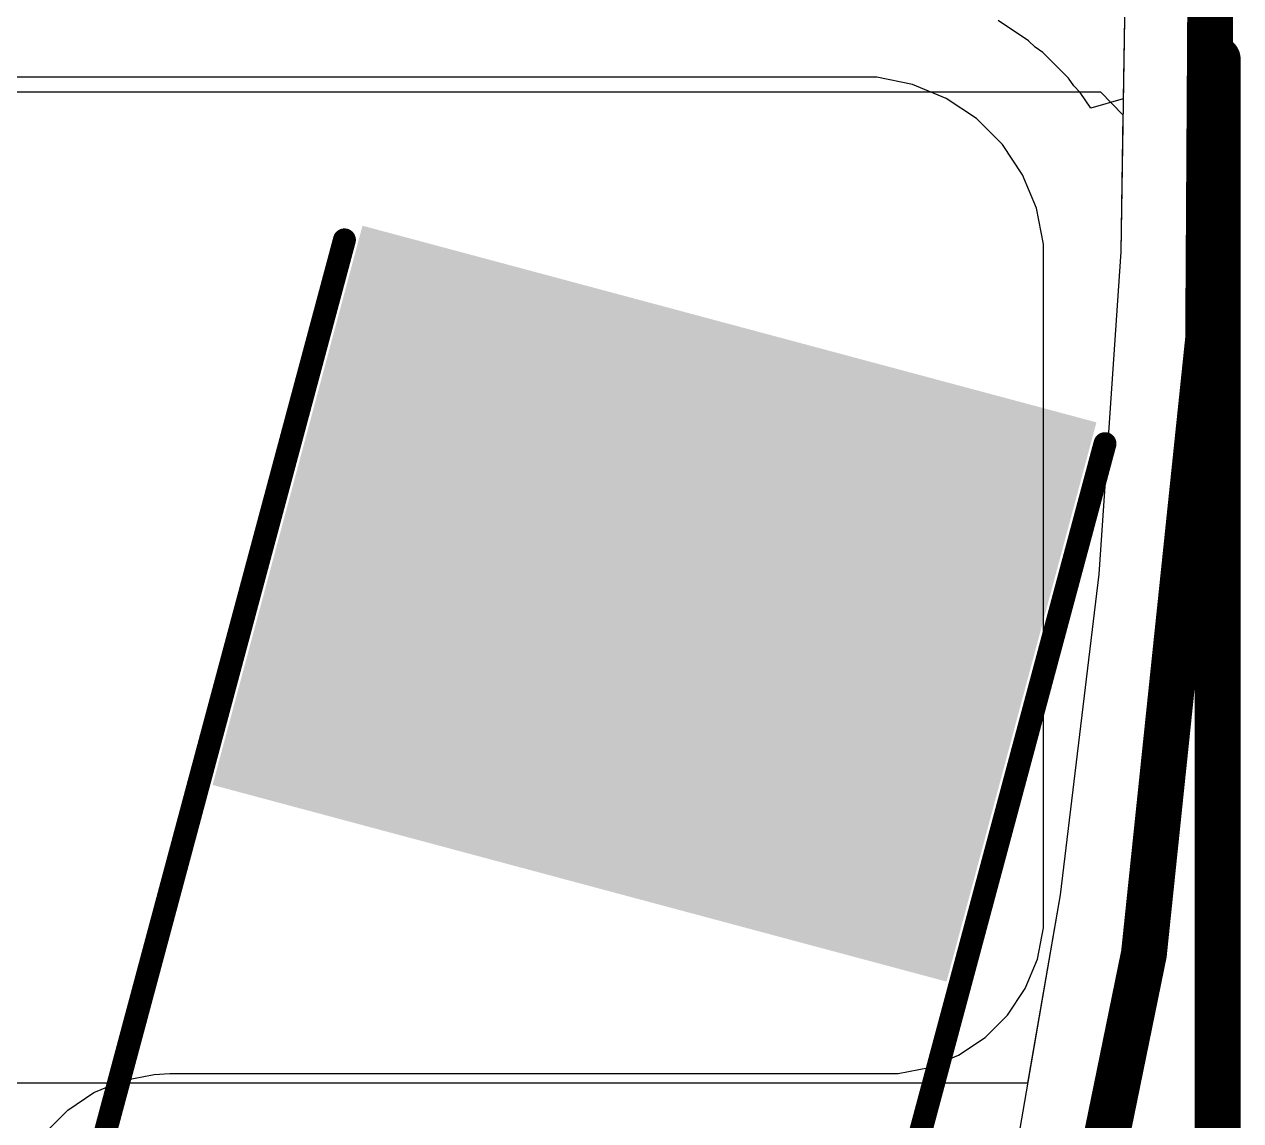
# Model space of a CAD drawing. Header units: inches. Extents: x -18 to 202, y -11 to 119.
# Drawn here: x 54.31 to 61.04, y 26.23 to 32.3 of the extents above; entities that cross this region are included whole.
import ezdxf

# ---------------------------------------------------------------- set-up
doc = ezdxf.new("R2010")
doc.units = ezdxf.units.IN
for name, color, linetype in [('Board Outline', 216, 'Continuous'), ('Bottom Layer', 5, 'Continuous'), ('Bottom Overlay', 54, 'Continuous'), ('Bottom Paste', 16, 'Continuous'), ('Bottom Solder', 6, 'Continuous'), ('Dimension', 6, 'Continuous'), ('Ground', 16, 'Continuous'), ('Power', 76, 'Continuous'), ('Top Layer', 1, 'Continuous')]:
    doc.layers.add(name, color=color, linetype=linetype)

# ---------------------------------------------------------------- blocks, each defined once
blk = doc.blocks.new('YX_A11_R501000_R0807_B_11')
at = {"layer": 'Bottom Layer'}
blk.add_hatch(color=5, dxfattribs=at).paths.add_polyline_path([(-6.5, 2), (-3.5, 2), (-3.5, -2), (-6.5, -2)])
at = {"layer": 'Bottom Paste'}
blk.add_hatch(color=16, dxfattribs=at).paths.add_polyline_path([(-6.5, 2), (-3.5, 2), (-3.5, -2), (-6.5, -2)])
at = {"layer": 'Bottom Solder'}
blk.add_hatch(color=6, dxfattribs=at).paths.add_polyline_path([(-6.6016, 2.1016), (-3.3984, 2.1016), (-3.3984, -2.1016), (-6.6016, -2.1016)])
at = {"layer": 'Bottom Overlay'}
for points in [[(6.5, 2.1778, 0.127, 0.127, 0), (-6.5, 2.1778, 0.127, 0.127, 0)], [(6.5, -2.1778, 0.127, 0.127, 0), (-6.5, -2.1778, 0.127, 0.127, 0)]]:
    blk.add_lwpolyline(points, format="xyseb", dxfattribs=at)
for points in [[(-6.5317, 2.1778, 0.0635, 0.0635, 1), (-6.4682, 2.1778, 0.0635, 0.0635, 1)], [(-6.5318, -2.1778, 0.0635, 0.0635, 1), (-6.4683, -2.1778, 0.0635, 0.0635, 1)]]:
    blk.add_lwpolyline(points, format="xyseb", close=True, dxfattribs=at)

msp = doc.modelspace()

# ---------------------------------------------------------------- linework, layer by layer
at = {"layer": 'Board Outline'}
msp.add_lwpolyline([(44.2299, 62.3099, 0.254, 0.254, -3.535496), (7.5647, 62.2891, 0.254, 0.254, 0)], format="xyseb", dxfattribs=at)
at = {"layer": 'Bottom Layer'}
for p, q in [((50.5301, 31.9231), (60.2649, 31.9231)), ((60.2649, 31.9231), (60.3897, 31.7964)), ((60.3897, 31.7964), (60.3775, 31.0381)), ((60.3775, 31.0381), (60.2563, 29.2555)), ((60.2563, 29.2555), (60.043, 27.4815)), ((60.043, 27.4815), (59.8624, 26.4385)), ((59.8624, 26.4385), (50.5529, 26.4385))]:
    msp.add_line(p, q, dxfattribs=at)
at = {"layer": 'Dimension'}
msp.add_lwpolyline([(60.9142, -10.7696, 0.254, 0.254, 0), (60.9142, 32.1038, 0.254, 0.254, 0)], format="xyseb", dxfattribs=at)
msp.add_lwpolyline([(60.8507, 32.1038, 0.127, 0.127, 1), (60.9777, 32.1038, 0.127, 0.127, 1)], format="xyseb", close=True, dxfattribs=at)
at = {"layer": 'Ground'}
for p, q in [((60.4062, 32.8247), (60.3775, 31.0381)), ((60.3775, 31.0381), (60.2563, 29.2555)), ((60.2563, 29.2555), (60.043, 27.4815)), ((60.043, 27.4815), (59.7382, 25.7209))]:
    msp.add_line(p, q, dxfattribs=at)
at = {"layer": 'Power'}
for p, q in [((60.4062, 32.8247), (60.3775, 31.0381)), ((60.3775, 31.0381), (60.2563, 29.2555)), ((60.2563, 29.2555), (60.043, 27.4815)), ((60.043, 27.4815), (59.7382, 25.7209))]:
    msp.add_line(p, q, dxfattribs=at)
at = {"layer": 'Top Layer'}
for p, q in [((60.4062, 32.8247), (60.3911, 31.8854)), ((59.8682, 32.2062), (59.7005, 32.3182)), ((59.9042, 32.1701), (59.8682, 32.2062)), ((59.9467, 32.1418), (59.9042, 32.1701)), ((60.0892, 31.9992), (59.9467, 32.1418)), ((58.928, 32.004), (53.7912, 32.004)), ((59.0288, 32.004), (58.928, 32.004)), ((58.928, 32.004), (58.928, 32.004)), ((59.2265, 31.9647), (59.0288, 32.004)), ((59.4128, 31.8875), (59.2265, 31.9647)), ((60.1176, 31.9568), (60.0892, 31.9992)), ((60.1536, 31.9207), (60.1176, 31.9568)), ((60.2124, 31.8327), (60.1536, 31.9207)), ((59.5804, 31.7755), (59.4128, 31.8875)), ((60.3911, 31.8854), (60.2124, 31.8327)), ((59.723, 31.633), (59.5804, 31.7755)), ((59.835, 31.4653), (59.723, 31.633)), ((59.9121, 31.2791), (59.835, 31.4653)), ((59.9514, 31.0813), (59.9121, 31.2791)), ((59.9514, 30.9805), (59.9514, 31.0813)), ((59.9514, 27.3857), (59.9514, 30.9805)), ((59.9514, 27.2977), (59.9514, 27.3857)), ((59.9514, 27.3857), (59.9514, 27.3857)), ((59.9171, 27.1251), (59.9514, 27.2977)), ((59.8497, 26.9625), (59.9171, 27.1251)), ((59.752, 26.8161), (59.8497, 26.9625)), ((59.6275, 26.6917), (59.752, 26.8161)), ((59.4812, 26.5939), (59.6275, 26.6917)), ((59.3186, 26.5265), (59.4812, 26.5939)), ((59.1459, 26.4922), (59.3186, 26.5265)), ((54.698, 26.387), (54.8594, 26.4538)), ((54.8594, 26.4538), (55.0307, 26.4879)), ((55.0307, 26.4879), (55.118, 26.4922)), ((55.118, 26.4922), (57.023, 26.4922)), ((55.118, 26.4922), (55.118, 26.4922)), ((57.023, 26.4922), (59.0579, 26.4922)), ((59.0579, 26.4922), (59.1459, 26.4922)), ((54.5528, 26.2899), (54.698, 26.387)), ((54.4293, 26.1664), (54.5528, 26.2899))]:
    msp.add_line(p, q, dxfattribs=at)

# ---------------------------------------------------------------- block references
at = {"rotation": 255}
msp.add_blockref('YX_A11_R501000_R0807_B_11', (56.5047, 24.2623), dxfattribs=at)

doc.saveas('drawing.dxf')
